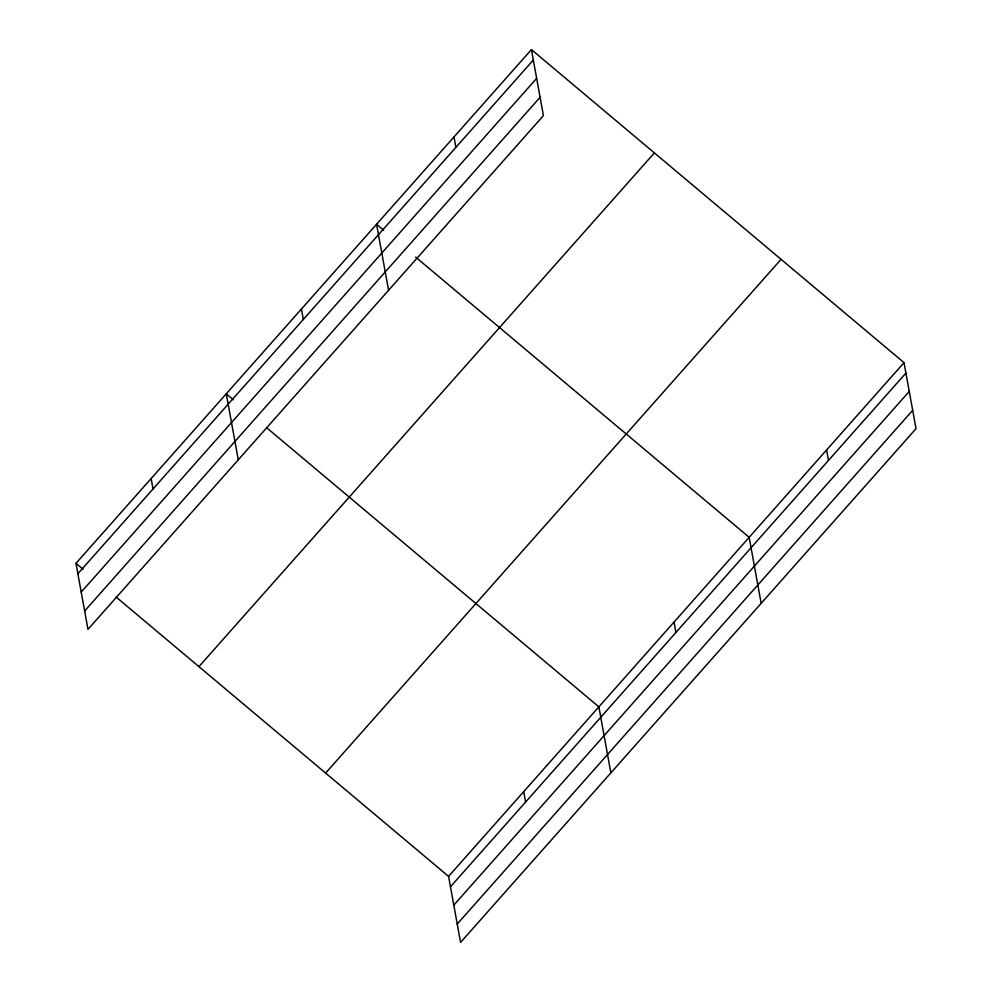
<?xml version="1.0" encoding="UTF-8"?>
<svg xmlns="http://www.w3.org/2000/svg" width="992" height="992" viewBox="0 0 992 992"><rect width="100%" height="100%" fill="white"/><g stroke="black" fill="none" stroke-linecap="round" stroke-linejoin="round"><path stroke-width="1.49" d="M531.427 49.6L543.43 115.618L87.978 629.35L75.975 563.332L531.427 49.6L904.022 362.65L916.025 428.668L460.573 942.4L448.57 876.382L116.176 597.097M77.872 573.736L533.324 60.016M81.208 592.088L536.66 78.356M84.642 610.998L540.094 97.266M198.933 666.636L654.385 152.904M325.612 773.078L781.064 259.346M448.57 876.382L904.022 362.65M450.467 886.786L905.919 373.066M453.803 905.138L909.255 391.418M457.238 924.048L912.69 410.316M383.668 230.231L376.576 224.266L388.579 290.284M415.586 257.052L749.171 537.317L761.174 603.334M233.368 399.764L226.275 393.799L238.278 459.817M266.476 427.577L598.87 706.85L610.874 772.867M75.975 563.332L83.068 569.284M826.596 449.984L828.494 460.4M674.027 622.083L675.912 632.499M454.001 136.933L455.898 147.349M523.726 791.616L525.611 802.032M301.432 309.033L303.316 319.449M151.131 478.566L153.016 488.982"/></g></svg>
